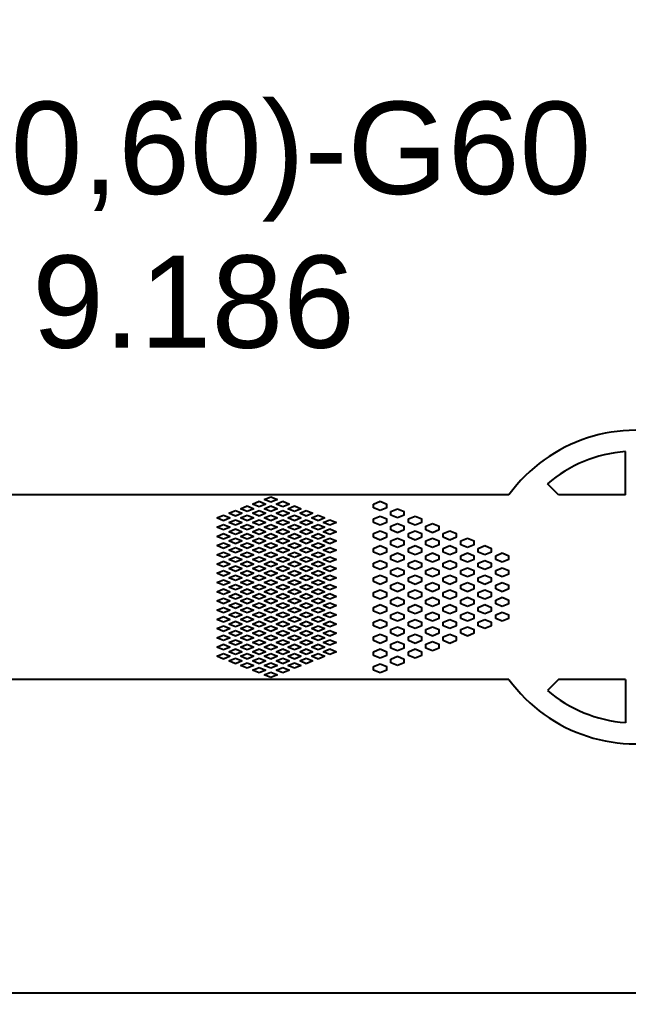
# Model space of a CAD drawing. Header units: inches. Extents: x -271009 to 5700, y -37000 to 38138.
# Drawn here: x -130570 to -127224, y -17255 to -11850 of the extents above; entities that cross this region are included whole.
import ezdxf

# ---------------------------------------------------------------- set-up
doc = ezdxf.new("R2010")
doc.units = ezdxf.units.IN
doc.header["$MEASUREMENT"] = 0
doc.styles.get("Standard").update_dxf_attribs({"font": 'arial.ttf'})

msp = doc.modelspace()

# ---------------------------------------------------------------- linework, layer by layer
for p, q in [((-127239.8, -14463.7), (-127239.8, -14225.7)), ((-127608.4, -14463.7), (-127668.7, -14403.4)), ((-127879.9, -14463.7), (-130836.3, -14463.7)), ((-129225.3, -14489.1), (-129188.8, -14473.9)), ((-129188.8, -14473.9), (-129152.2, -14489.1)), ((-127239.8, -14463.7), (-127608.4, -14463.7)), ((-129355.2, -14539.9), (-129318.7, -14524.6)), ((-129318.7, -14524.6), (-129282.2, -14539.9)), ((-129290.3, -14514.5), (-129253.7, -14499.3)), ((-129253.7, -14529.7), (-129290.3, -14514.5)), ((-129253.7, -14499.3), (-129217.2, -14514.5)), ((-129217.2, -14514.5), (-129253.7, -14529.7)), ((-129188.8, -14504.3), (-129225.3, -14489.1)), ((-129225.3, -14539.9), (-129188.8, -14524.6)), ((-129152.2, -14489.1), (-129188.8, -14504.3)), ((-129188.8, -14524.6), (-129152.2, -14539.9)), ((-129160.4, -14514.5), (-129123.8, -14499.3)), ((-129123.8, -14529.7), (-129160.4, -14514.5)), ((-129123.8, -14499.3), (-129087.3, -14514.5)), ((-129087.3, -14514.5), (-129123.8, -14529.7)), ((-129095.4, -14539.9), (-129058.9, -14524.6)), ((-129058.9, -14524.6), (-129022.3, -14539.9)), ((-128624.4, -14514.5), (-128587.9, -14499.3)), ((-128624.4, -14534.8), (-128624.4, -14514.5)), ((-128587.9, -14550), (-128624.4, -14534.8)), ((-128587.9, -14499.3), (-128551.4, -14514.5)), ((-128551.4, -14534.8), (-128587.9, -14550)), ((-128551.4, -14534.8), (-128551.4, -14514.5)), ((-129485.2, -14590.6), (-129448.6, -14575.4)), ((-129448.6, -14605.8), (-129485.2, -14590.6)), ((-129448.6, -14575.4), (-129412.1, -14590.6)), ((-129412.1, -14590.6), (-129448.6, -14605.8)), ((-129420.2, -14565.2), (-129383.7, -14550)), ((-129383.7, -14580.5), (-129420.2, -14565.2)), ((-129383.7, -14550), (-129347.1, -14565.2)), ((-129347.1, -14565.2), (-129383.7, -14580.5)), ((-129318.7, -14555.1), (-129355.2, -14539.9)), ((-129355.2, -14590.6), (-129318.7, -14575.4)), ((-129318.7, -14605.8), (-129355.2, -14590.6)), ((-129282.2, -14539.9), (-129318.7, -14555.1)), ((-129318.7, -14575.4), (-129282.2, -14590.6)), ((-129282.2, -14590.6), (-129318.7, -14605.8)), ((-129290.3, -14565.2), (-129253.7, -14550)), ((-129253.7, -14580.5), (-129290.3, -14565.2)), ((-129253.7, -14550), (-129217.2, -14565.2)), ((-129217.2, -14565.2), (-129253.7, -14580.5)), ((-129188.8, -14555.1), (-129225.3, -14539.9)), ((-129225.3, -14590.6), (-129188.8, -14575.4)), ((-129188.8, -14605.8), (-129225.3, -14590.6)), ((-129152.2, -14539.9), (-129188.8, -14555.1)), ((-129188.8, -14575.4), (-129152.2, -14590.6)), ((-129152.2, -14590.6), (-129188.8, -14605.8)), ((-129160.4, -14565.2), (-129123.8, -14550)), ((-129123.8, -14580.5), (-129160.4, -14565.2)), ((-129123.8, -14550), (-129087.3, -14565.2)), ((-129087.3, -14565.2), (-129123.8, -14580.5)), ((-129058.9, -14555.1), (-129095.4, -14539.9)), ((-129095.4, -14590.6), (-129058.9, -14575.4)), ((-129058.9, -14605.8), (-129095.4, -14590.6)), ((-129022.3, -14539.9), (-129058.9, -14555.1)), ((-129058.9, -14575.4), (-129022.3, -14590.6)), ((-129022.3, -14590.6), (-129058.9, -14605.8)), ((-129030.4, -14565.2), (-128993.9, -14550)), ((-128993.9, -14580.5), (-129030.4, -14565.2)), ((-128993.9, -14550), (-128957.4, -14565.2)), ((-128957.4, -14565.2), (-128993.9, -14580.5)), ((-128965.5, -14590.6), (-128928.9, -14575.4)), ((-128928.9, -14605.8), (-128965.5, -14590.6)), ((-128928.9, -14575.4), (-128892.4, -14590.6)), ((-128892.4, -14590.6), (-128928.9, -14605.8)), ((-128624.4, -14595.7), (-128587.9, -14580.5)), ((-128587.9, -14580.5), (-128551.4, -14595.7)), ((-128528.5, -14555.1), (-128492, -14539.9)), ((-128528.5, -14575.4), (-128528.5, -14555.1)), ((-128492, -14590.6), (-128528.5, -14575.4)), ((-128492, -14539.9), (-128455.5, -14555.1)), ((-128455.5, -14575.4), (-128492, -14590.6)), ((-128455.5, -14575.4), (-128455.5, -14555.1)), ((-128432.6, -14595.7), (-128396.1, -14580.5)), ((-128396.1, -14580.5), (-128359.5, -14595.7)), ((-129485.2, -14641.4), (-129448.6, -14626.1)), ((-129448.6, -14656.6), (-129485.2, -14641.4)), ((-129448.6, -14626.1), (-129412.1, -14641.4)), ((-129412.1, -14641.4), (-129448.6, -14656.6)), ((-129420.2, -14616), (-129383.7, -14600.8)), ((-129383.7, -14631.2), (-129420.2, -14616)), ((-129383.7, -14600.8), (-129347.1, -14616)), ((-129347.1, -14616), (-129383.7, -14631.2)), ((-129355.2, -14641.4), (-129318.7, -14626.1)), ((-129318.7, -14656.6), (-129355.2, -14641.4)), ((-129318.7, -14626.1), (-129282.2, -14641.4)), ((-129282.2, -14641.4), (-129318.7, -14656.6)), ((-129290.3, -14616), (-129253.7, -14600.8)), ((-129253.7, -14631.2), (-129290.3, -14616)), ((-129253.7, -14600.8), (-129217.2, -14616)), ((-129217.2, -14616), (-129253.7, -14631.2)), ((-129225.3, -14641.4), (-129188.8, -14626.1)), ((-129188.8, -14656.6), (-129225.3, -14641.4)), ((-129188.8, -14626.1), (-129152.2, -14641.4)), ((-129152.2, -14641.4), (-129188.8, -14656.6)), ((-129160.4, -14616), (-129123.8, -14600.8)), ((-129123.8, -14631.2), (-129160.4, -14616)), ((-129123.8, -14600.8), (-129087.3, -14616)), ((-129087.3, -14616), (-129123.8, -14631.2)), ((-129095.4, -14641.4), (-129058.9, -14626.1)), ((-129058.9, -14656.6), (-129095.4, -14641.4)), ((-129058.9, -14626.1), (-129022.3, -14641.4)), ((-129022.3, -14641.4), (-129058.9, -14656.6)), ((-129030.4, -14616), (-128993.9, -14600.8)), ((-128993.9, -14631.2), (-129030.4, -14616)), ((-128993.9, -14600.8), (-128957.4, -14616)), ((-128957.4, -14616), (-128993.9, -14631.2)), ((-128965.5, -14641.4), (-128928.9, -14626.1)), ((-128928.9, -14656.6), (-128965.5, -14641.4)), ((-128928.9, -14626.1), (-128892.4, -14641.4)), ((-128892.4, -14641.4), (-128928.9, -14656.6)), ((-128900.5, -14616), (-128864, -14600.8)), ((-128864, -14631.2), (-128900.5, -14616)), ((-128864, -14600.8), (-128827.4, -14616)), ((-128827.4, -14616), (-128864, -14631.2)), ((-128624.4, -14616), (-128624.4, -14595.7)), ((-128587.9, -14631.2), (-128624.4, -14616)), ((-128551.4, -14616), (-128587.9, -14631.2)), ((-128551.4, -14616), (-128551.4, -14595.7)), ((-128528.5, -14636.3), (-128492, -14621.1)), ((-128528.5, -14656.6), (-128528.5, -14636.3)), ((-128492, -14621.1), (-128455.5, -14636.3)), ((-128455.5, -14656.6), (-128455.5, -14636.3)), ((-128432.6, -14616), (-128432.6, -14595.7)), ((-128396.1, -14631.2), (-128432.6, -14616)), ((-128359.5, -14616), (-128396.1, -14631.2)), ((-128359.5, -14616), (-128359.5, -14595.7)), ((-128336.7, -14636.3), (-128300.2, -14621.1)), ((-128336.7, -14656.6), (-128336.7, -14636.3)), ((-128300.2, -14621.1), (-128263.6, -14636.3)), ((-128263.6, -14656.6), (-128263.6, -14636.3)), ((-129485.2, -14692.1), (-129448.6, -14676.9)), ((-129448.6, -14707.3), (-129485.2, -14692.1)), ((-129448.6, -14676.9), (-129412.1, -14692.1)), ((-129412.1, -14692.1), (-129448.6, -14707.3)), ((-129420.2, -14666.7), (-129383.7, -14651.5)), ((-129383.7, -14682), (-129420.2, -14666.7)), ((-129383.7, -14651.5), (-129347.1, -14666.7)), ((-129347.1, -14666.7), (-129383.7, -14682)), ((-129355.2, -14692.1), (-129318.7, -14676.9)), ((-129318.7, -14707.3), (-129355.2, -14692.1)), ((-129318.7, -14676.9), (-129282.2, -14692.1)), ((-129282.2, -14692.1), (-129318.7, -14707.3)), ((-129290.3, -14666.7), (-129253.7, -14651.5)), ((-129253.7, -14682), (-129290.3, -14666.7)), ((-129253.7, -14651.5), (-129217.2, -14666.7)), ((-129217.2, -14666.7), (-129253.7, -14682)), ((-129225.3, -14692.1), (-129188.8, -14676.9)), ((-129188.8, -14707.3), (-129225.3, -14692.1)), ((-129188.8, -14676.9), (-129152.2, -14692.1)), ((-129152.2, -14692.1), (-129188.8, -14707.3)), ((-129160.4, -14666.7), (-129123.8, -14651.5)), ((-129123.8, -14682), (-129160.4, -14666.7)), ((-129123.8, -14651.5), (-129087.3, -14666.7)), ((-129087.3, -14666.7), (-129123.8, -14682)), ((-129095.4, -14692.1), (-129058.9, -14676.9)), ((-129058.9, -14707.3), (-129095.4, -14692.1)), ((-129058.9, -14676.9), (-129022.3, -14692.1)), ((-129022.3, -14692.1), (-129058.9, -14707.3)), ((-129030.4, -14666.7), (-128993.9, -14651.5)), ((-128993.9, -14682), (-129030.4, -14666.7)), ((-128993.9, -14651.5), (-128957.4, -14666.7)), ((-128957.4, -14666.7), (-128993.9, -14682)), ((-128965.5, -14692.1), (-128928.9, -14676.9)), ((-128928.9, -14707.3), (-128965.5, -14692.1)), ((-128928.9, -14676.9), (-128892.4, -14692.1)), ((-128892.4, -14692.1), (-128928.9, -14707.3)), ((-128900.5, -14666.7), (-128864, -14651.5)), ((-128864, -14682), (-128900.5, -14666.7)), ((-128864, -14651.5), (-128827.4, -14666.7)), ((-128827.4, -14666.7), (-128864, -14682)), ((-128624.4, -14676.9), (-128587.9, -14661.7)), ((-128624.4, -14697.2), (-128624.4, -14676.9)), ((-128587.9, -14712.4), (-128624.4, -14697.2)), ((-128587.9, -14661.7), (-128551.4, -14676.9)), ((-128551.4, -14697.2), (-128587.9, -14712.4)), ((-128551.4, -14697.2), (-128551.4, -14676.9)), ((-128492, -14671.8), (-128528.5, -14656.6)), ((-128455.5, -14656.6), (-128492, -14671.8)), ((-128432.6, -14676.9), (-128396.1, -14661.7)), ((-128432.6, -14697.2), (-128432.6, -14676.9)), ((-128396.1, -14712.4), (-128432.6, -14697.2)), ((-128396.1, -14661.7), (-128359.5, -14676.9)), ((-128359.5, -14697.2), (-128396.1, -14712.4)), ((-128359.5, -14697.2), (-128359.5, -14676.9)), ((-128300.2, -14671.8), (-128336.7, -14656.6)), ((-128263.6, -14656.6), (-128300.2, -14671.8)), ((-128240.8, -14676.9), (-128204.2, -14661.7)), ((-128240.8, -14697.2), (-128240.8, -14676.9)), ((-128204.2, -14712.4), (-128240.8, -14697.2)), ((-128204.2, -14661.7), (-128167.7, -14676.9)), ((-128167.7, -14697.2), (-128204.2, -14712.4)), ((-128167.7, -14697.2), (-128167.7, -14676.9)), ((-129485.2, -14742.9), (-129448.6, -14727.6)), ((-129448.6, -14758.1), (-129485.2, -14742.9)), ((-129448.6, -14727.6), (-129412.1, -14742.9)), ((-129412.1, -14742.9), (-129448.6, -14758.1)), ((-129420.2, -14717.5), (-129383.7, -14702.3)), ((-129383.7, -14732.7), (-129420.2, -14717.5)), ((-129420.2, -14768.2), (-129383.7, -14753)), ((-129383.7, -14702.3), (-129347.1, -14717.5)), ((-129347.1, -14717.5), (-129383.7, -14732.7)), ((-129383.7, -14753), (-129347.1, -14768.2)), ((-129355.2, -14742.9), (-129318.7, -14727.6)), ((-129318.7, -14758.1), (-129355.2, -14742.9)), ((-129318.7, -14727.6), (-129282.2, -14742.9)), ((-129282.2, -14742.9), (-129318.7, -14758.1)), ((-129290.3, -14717.5), (-129253.7, -14702.3)), ((-129253.7, -14732.7), (-129290.3, -14717.5)), ((-129290.3, -14768.2), (-129253.7, -14753)), ((-129253.7, -14702.3), (-129217.2, -14717.5)), ((-129217.2, -14717.5), (-129253.7, -14732.7)), ((-129253.7, -14753), (-129217.2, -14768.2)), ((-129225.3, -14742.9), (-129188.8, -14727.6)), ((-129188.8, -14758.1), (-129225.3, -14742.9)), ((-129188.8, -14727.6), (-129152.2, -14742.9)), ((-129152.2, -14742.9), (-129188.8, -14758.1)), ((-129160.4, -14717.5), (-129123.8, -14702.3)), ((-129123.8, -14732.7), (-129160.4, -14717.5)), ((-129160.4, -14768.2), (-129123.8, -14753)), ((-129123.8, -14702.3), (-129087.3, -14717.5)), ((-129087.3, -14717.5), (-129123.8, -14732.7)), ((-129123.8, -14753), (-129087.3, -14768.2)), ((-129095.4, -14742.9), (-129058.9, -14727.6)), ((-129058.9, -14758.1), (-129095.4, -14742.9)), ((-129058.9, -14727.6), (-129022.3, -14742.9)), ((-129022.3, -14742.9), (-129058.9, -14758.1)), ((-129030.4, -14717.5), (-128993.9, -14702.3)), ((-128993.9, -14732.7), (-129030.4, -14717.5)), ((-129030.4, -14768.2), (-128993.9, -14753)), ((-128993.9, -14702.3), (-128957.4, -14717.5)), ((-128957.4, -14717.5), (-128993.9, -14732.7)), ((-128993.9, -14753), (-128957.4, -14768.2)), ((-128965.5, -14742.9), (-128928.9, -14727.6)), ((-128928.9, -14758.1), (-128965.5, -14742.9)), ((-128928.9, -14727.6), (-128892.4, -14742.9)), ((-128892.4, -14742.9), (-128928.9, -14758.1)), ((-128900.5, -14717.5), (-128864, -14702.3)), ((-128864, -14732.7), (-128900.5, -14717.5)), ((-128900.5, -14768.2), (-128864, -14753)), ((-128864, -14702.3), (-128827.4, -14717.5)), ((-128827.4, -14717.5), (-128864, -14732.7)), ((-128864, -14753), (-128827.4, -14768.2)), ((-128624.4, -14758.1), (-128587.9, -14742.9)), ((-128587.9, -14742.9), (-128551.4, -14758.1)), ((-128528.5, -14717.5), (-128492, -14702.3)), ((-128528.5, -14737.8), (-128528.5, -14717.5)), ((-128492, -14753), (-128528.5, -14737.8)), ((-128492, -14702.3), (-128455.5, -14717.5)), ((-128455.5, -14737.8), (-128492, -14753)), ((-128455.5, -14737.8), (-128455.5, -14717.5)), ((-128432.6, -14758.1), (-128396.1, -14742.9)), ((-128396.1, -14742.9), (-128359.5, -14758.1)), ((-128336.7, -14717.5), (-128300.2, -14702.3)), ((-128336.7, -14737.8), (-128336.7, -14717.5)), ((-128300.2, -14753), (-128336.7, -14737.8)), ((-128300.2, -14702.3), (-128263.6, -14717.5)), ((-128263.6, -14737.8), (-128300.2, -14753)), ((-128263.6, -14737.8), (-128263.6, -14717.5)), ((-128240.8, -14758.1), (-128204.2, -14742.9)), ((-128204.2, -14742.9), (-128167.7, -14758.1)), ((-128144.9, -14717.5), (-128108.3, -14702.3)), ((-128144.9, -14737.8), (-128144.9, -14717.5)), ((-128108.3, -14753), (-128144.9, -14737.8)), ((-128108.3, -14702.3), (-128071.8, -14717.5)), ((-128071.8, -14737.8), (-128108.3, -14753)), ((-128071.8, -14737.8), (-128071.8, -14717.5)), ((-128048.9, -14758.1), (-128012.4, -14742.9)), ((-128012.4, -14742.9), (-127975.9, -14758.1)), ((-129485.2, -14793.6), (-129448.6, -14778.4)), ((-129448.6, -14808.8), (-129485.2, -14793.6)), ((-129448.6, -14778.4), (-129412.1, -14793.6)), ((-129412.1, -14793.6), (-129448.6, -14808.8)), ((-129383.7, -14783.5), (-129420.2, -14768.2)), ((-129420.2, -14819), (-129383.7, -14803.8)), ((-129347.1, -14768.2), (-129383.7, -14783.5)), ((-129383.7, -14803.8), (-129347.1, -14819)), ((-129355.2, -14793.6), (-129318.7, -14778.4)), ((-129318.7, -14808.8), (-129355.2, -14793.6)), ((-129318.7, -14778.4), (-129282.2, -14793.6)), ((-129282.2, -14793.6), (-129318.7, -14808.8)), ((-129253.7, -14783.5), (-129290.3, -14768.2)), ((-129290.3, -14819), (-129253.7, -14803.8)), ((-129217.2, -14768.2), (-129253.7, -14783.5)), ((-129253.7, -14803.8), (-129217.2, -14819)), ((-129225.3, -14793.6), (-129188.8, -14778.4)), ((-129188.8, -14808.8), (-129225.3, -14793.6)), ((-129188.8, -14778.4), (-129152.2, -14793.6)), ((-129152.2, -14793.6), (-129188.8, -14808.8)), ((-129123.8, -14783.5), (-129160.4, -14768.2)), ((-129160.4, -14819), (-129123.8, -14803.8)), ((-129087.3, -14768.2), (-129123.8, -14783.5)), ((-129123.8, -14803.8), (-129087.3, -14819)), ((-129095.4, -14793.6), (-129058.9, -14778.4)), ((-129058.9, -14808.8), (-129095.4, -14793.6)), ((-129058.9, -14778.4), (-129022.3, -14793.6)), ((-129022.3, -14793.6), (-129058.9, -14808.8)), ((-128993.9, -14783.5), (-129030.4, -14768.2)), ((-129030.4, -14819), (-128993.9, -14803.8)), ((-128957.4, -14768.2), (-128993.9, -14783.5)), ((-128993.9, -14803.8), (-128957.4, -14819)), ((-128965.5, -14793.6), (-128928.9, -14778.4)), ((-128928.9, -14808.8), (-128965.5, -14793.6)), ((-128928.9, -14778.4), (-128892.4, -14793.6)), ((-128892.4, -14793.6), (-128928.9, -14808.8)), ((-128864, -14783.5), (-128900.5, -14768.2)), ((-128900.5, -14819), (-128864, -14803.8)), ((-128827.4, -14768.2), (-128864, -14783.5)), ((-128864, -14803.8), (-128827.4, -14819)), ((-128624.4, -14778.4), (-128624.4, -14758.1)), ((-128587.9, -14793.6), (-128624.4, -14778.4)), ((-128551.4, -14778.4), (-128587.9, -14793.6)), ((-128551.4, -14778.4), (-128551.4, -14758.1)), ((-128528.5, -14798.7), (-128492, -14783.5)), ((-128528.5, -14819), (-128528.5, -14798.7)), ((-128492, -14783.5), (-128455.5, -14798.7)), ((-128455.5, -14819), (-128455.5, -14798.7)), ((-128432.6, -14778.4), (-128432.6, -14758.1)), ((-128396.1, -14793.6), (-128432.6, -14778.4)), ((-128359.5, -14778.4), (-128396.1, -14793.6)), ((-128359.5, -14778.4), (-128359.5, -14758.1)), ((-128336.7, -14798.7), (-128300.2, -14783.5)), ((-128336.7, -14819), (-128336.7, -14798.7)), ((-128300.2, -14783.5), (-128263.6, -14798.7)), ((-128263.6, -14819), (-128263.6, -14798.7)), ((-128240.8, -14778.4), (-128240.8, -14758.1)), ((-128204.2, -14793.6), (-128240.8, -14778.4)), ((-128167.7, -14778.4), (-128204.2, -14793.6)), ((-128167.7, -14778.4), (-128167.7, -14758.1)), ((-128144.9, -14798.7), (-128108.3, -14783.5)), ((-128144.9, -14819), (-128144.9, -14798.7)), ((-128108.3, -14783.5), (-128071.8, -14798.7)), ((-128071.8, -14819), (-128071.8, -14798.7)), ((-128048.9, -14778.4), (-128048.9, -14758.1)), ((-128012.4, -14793.6), (-128048.9, -14778.4)), ((-127975.9, -14778.4), (-128012.4, -14793.6)), ((-127975.9, -14778.4), (-127975.9, -14758.1)), ((-127953, -14798.7), (-127916.5, -14783.5)), ((-127953, -14819), (-127953, -14798.7)), ((-127916.5, -14783.5), (-127879.9, -14798.7)), ((-127879.9, -14819), (-127879.9, -14798.7)), ((-129485.2, -14844.4), (-129448.6, -14829.1)), ((-129448.6, -14859.6), (-129485.2, -14844.4)), ((-129448.6, -14829.1), (-129412.1, -14844.4)), ((-129412.1, -14844.4), (-129448.6, -14859.6)), ((-129383.7, -14834.2), (-129420.2, -14819)), ((-129420.2, -14869.7), (-129383.7, -14854.5)), ((-129347.1, -14819), (-129383.7, -14834.2)), ((-129383.7, -14854.5), (-129347.1, -14869.7)), ((-129355.2, -14844.4), (-129318.7, -14829.1)), ((-129318.7, -14859.6), (-129355.2, -14844.4)), ((-129318.7, -14829.1), (-129282.2, -14844.4)), ((-129282.2, -14844.4), (-129318.7, -14859.6)), ((-129253.7, -14834.2), (-129290.3, -14819)), ((-129290.3, -14869.7), (-129253.7, -14854.5)), ((-129217.2, -14819), (-129253.7, -14834.2)), ((-129253.7, -14854.5), (-129217.2, -14869.7)), ((-129225.3, -14844.4), (-129188.8, -14829.1)), ((-129188.8, -14859.6), (-129225.3, -14844.4)), ((-129188.8, -14829.1), (-129152.2, -14844.4)), ((-129152.2, -14844.4), (-129188.8, -14859.6)), ((-129123.8, -14834.2), (-129160.4, -14819)), ((-129160.4, -14869.7), (-129123.8, -14854.5)), ((-129087.3, -14819), (-129123.8, -14834.2)), ((-129123.8, -14854.5), (-129087.3, -14869.7)), ((-129095.4, -14844.4), (-129058.9, -14829.1)), ((-129058.9, -14859.6), (-129095.4, -14844.4)), ((-129058.9, -14829.1), (-129022.3, -14844.4)), ((-129022.3, -14844.4), (-129058.9, -14859.6)), ((-128993.9, -14834.2), (-129030.4, -14819)), ((-129030.4, -14869.7), (-128993.9, -14854.5)), ((-128957.4, -14819), (-128993.9, -14834.2)), ((-128993.9, -14854.5), (-128957.4, -14869.7)), ((-128965.5, -14844.4), (-128928.9, -14829.1)), ((-128928.9, -14859.6), (-128965.5, -14844.4)), ((-128928.9, -14829.1), (-128892.4, -14844.4)), ((-128892.4, -14844.4), (-128928.9, -14859.6)), ((-128864, -14834.2), (-128900.5, -14819)), ((-128900.5, -14869.7), (-128864, -14854.5)), ((-128827.4, -14819), (-128864, -14834.2)), ((-128864, -14854.5), (-128827.4, -14869.7)), ((-128624.4, -14839.3), (-128587.9, -14824.1)), ((-128624.4, -14859.6), (-128624.4, -14839.3)), ((-128587.9, -14874.8), (-128624.4, -14859.6)), ((-128587.9, -14824.1), (-128551.4, -14839.3)), ((-128551.4, -14859.6), (-128587.9, -14874.8)), ((-128551.4, -14859.6), (-128551.4, -14839.3)), ((-128492, -14834.2), (-128528.5, -14819)), ((-128455.5, -14819), (-128492, -14834.2)), ((-128432.6, -14839.3), (-128396.1, -14824.1)), ((-128432.6, -14859.6), (-128432.6, -14839.3)), ((-128396.1, -14874.8), (-128432.6, -14859.6)), ((-128396.1, -14824.1), (-128359.5, -14839.3)), ((-128359.5, -14859.6), (-128396.1, -14874.8)), ((-128359.5, -14859.6), (-128359.5, -14839.3)), ((-128300.2, -14834.2), (-128336.7, -14819)), ((-128263.6, -14819), (-128300.2, -14834.2)), ((-128240.8, -14839.3), (-128204.2, -14824.1)), ((-128240.8, -14859.6), (-128240.8, -14839.3)), ((-128204.2, -14874.8), (-128240.8, -14859.6)), ((-128204.2, -14824.1), (-128167.7, -14839.3)), ((-128167.7, -14859.6), (-128204.2, -14874.8)), ((-128167.7, -14859.6), (-128167.7, -14839.3)), ((-128108.3, -14834.2), (-128144.9, -14819)), ((-128071.8, -14819), (-128108.3, -14834.2)), ((-128048.9, -14839.3), (-128012.4, -14824.1)), ((-128048.9, -14859.6), (-128048.9, -14839.3)), ((-128012.4, -14874.8), (-128048.9, -14859.6)), ((-128012.4, -14824.1), (-127975.9, -14839.3)), ((-127975.9, -14859.6), (-128012.4, -14874.8)), ((-127975.9, -14859.6), (-127975.9, -14839.3)), ((-127916.5, -14834.2), (-127953, -14819)), ((-127879.9, -14819), (-127916.5, -14834.2)), ((-129485.2, -14895.1), (-129448.6, -14879.9)), ((-129448.6, -14910.3), (-129485.2, -14895.1)), ((-129448.6, -14879.9), (-129412.1, -14895.1)), ((-129412.1, -14895.1), (-129448.6, -14910.3)), ((-129383.7, -14885), (-129420.2, -14869.7)), ((-129420.2, -14920.5), (-129383.7, -14905.3)), ((-129347.1, -14869.7), (-129383.7, -14885)), ((-129383.7, -14905.3), (-129347.1, -14920.5)), ((-129355.2, -14895.1), (-129318.7, -14879.9)), ((-129318.7, -14910.3), (-129355.2, -14895.1)), ((-129318.7, -14879.9), (-129282.2, -14895.1)), ((-129282.2, -14895.1), (-129318.7, -14910.3)), ((-129253.7, -14885), (-129290.3, -14869.7)), ((-129290.3, -14920.5), (-129253.7, -14905.3)), ((-129217.2, -14869.7), (-129253.7, -14885)), ((-129253.7, -14905.3), (-129217.2, -14920.5)), ((-129225.3, -14895.1), (-129188.8, -14879.9)), ((-129188.8, -14910.3), (-129225.3, -14895.1)), ((-129188.8, -14879.9), (-129152.2, -14895.1)), ((-129152.2, -14895.1), (-129188.8, -14910.3)), ((-129123.8, -14885), (-129160.4, -14869.7)), ((-129160.4, -14920.5), (-129123.8, -14905.3)), ((-129087.3, -14869.7), (-129123.8, -14885)), ((-129123.8, -14905.3), (-129087.3, -14920.5)), ((-129095.4, -14895.1), (-129058.9, -14879.9)), ((-129058.9, -14910.3), (-129095.4, -14895.1)), ((-129058.9, -14879.9), (-129022.3, -14895.1)), ((-129022.3, -14895.1), (-129058.9, -14910.3)), ((-128993.9, -14885), (-129030.4, -14869.7)), ((-129030.4, -14920.5), (-128993.9, -14905.3)), ((-128957.4, -14869.7), (-128993.9, -14885)), ((-128993.9, -14905.3), (-128957.4, -14920.5)), ((-128965.5, -14895.1), (-128928.9, -14879.9)), ((-128928.9, -14910.3), (-128965.5, -14895.1)), ((-128928.9, -14879.9), (-128892.4, -14895.1)), ((-128892.4, -14895.1), (-128928.9, -14910.3)), ((-128864, -14885), (-128900.5, -14869.7)), ((-128900.5, -14920.5), (-128864, -14905.3)), ((-128827.4, -14869.7), (-128864, -14885)), ((-128864, -14905.3), (-128827.4, -14920.5)), ((-128624.4, -14920.5), (-128587.9, -14905.3)), ((-128587.9, -14905.3), (-128551.4, -14920.5)), ((-128528.5, -14879.9), (-128492, -14864.7)), ((-128528.5, -14900.2), (-128528.5, -14879.9)), ((-128492, -14915.4), (-128528.5, -14900.2)), ((-128492, -14864.7), (-128455.5, -14879.9)), ((-128455.5, -14900.2), (-128492, -14915.4)), ((-128455.5, -14900.2), (-128455.5, -14879.9)), ((-128432.6, -14920.5), (-128396.1, -14905.3)), ((-128396.1, -14905.3), (-128359.5, -14920.5)), ((-128336.7, -14879.9), (-128300.2, -14864.7)), ((-128336.7, -14900.2), (-128336.7, -14879.9)), ((-128300.2, -14915.4), (-128336.7, -14900.2)), ((-128300.2, -14864.7), (-128263.6, -14879.9)), ((-128263.6, -14900.2), (-128300.2, -14915.4)), ((-128263.6, -14900.2), (-128263.6, -14879.9)), ((-128240.8, -14920.5), (-128204.2, -14905.3)), ((-128204.2, -14905.3), (-128167.7, -14920.5)), ((-128144.9, -14879.9), (-128108.3, -14864.7)), ((-128144.9, -14900.2), (-128144.9, -14879.9)), ((-128108.3, -14915.4), (-128144.9, -14900.2)), ((-128108.3, -14864.7), (-128071.8, -14879.9)), ((-128071.8, -14900.2), (-128108.3, -14915.4)), ((-128071.8, -14900.2), (-128071.8, -14879.9)), ((-128048.9, -14920.5), (-128012.4, -14905.3)), ((-128012.4, -14905.3), (-127975.9, -14920.5)), ((-127953, -14879.9), (-127916.5, -14864.7)), ((-127953, -14900.2), (-127953, -14879.9)), ((-127916.5, -14915.4), (-127953, -14900.2)), ((-127916.5, -14864.7), (-127879.9, -14879.9)), ((-127879.9, -14900.2), (-127916.5, -14915.4)), ((-127879.9, -14900.2), (-127879.9, -14879.9)), ((-129485.2, -14945.9), (-129448.6, -14930.6)), ((-129448.6, -14961.1), (-129485.2, -14945.9)), ((-129448.6, -14930.6), (-129412.1, -14945.9)), ((-129412.1, -14945.9), (-129448.6, -14961.1)), ((-129383.7, -14935.7), (-129420.2, -14920.5)), ((-129420.2, -14971.2), (-129383.7, -14956)), ((-129383.7, -14986.5), (-129420.2, -14971.2)), ((-129347.1, -14920.5), (-129383.7, -14935.7)), ((-129383.7, -14956), (-129347.1, -14971.2)), ((-129347.1, -14971.2), (-129383.7, -14986.5)), ((-129355.2, -14945.9), (-129318.7, -14930.6)), ((-129318.7, -14961.1), (-129355.2, -14945.9)), ((-129318.7, -14930.6), (-129282.2, -14945.9)), ((-129282.2, -14945.9), (-129318.7, -14961.1)), ((-129253.7, -14935.7), (-129290.3, -14920.5)), ((-129290.3, -14971.2), (-129253.7, -14956)), ((-129253.7, -14986.5), (-129290.3, -14971.2)), ((-129217.2, -14920.5), (-129253.7, -14935.7)), ((-129253.7, -14956), (-129217.2, -14971.2)), ((-129217.2, -14971.2), (-129253.7, -14986.5)), ((-129225.3, -14945.9), (-129188.8, -14930.6)), ((-129188.8, -14961.1), (-129225.3, -14945.9)), ((-129188.8, -14930.6), (-129152.2, -14945.9)), ((-129152.2, -14945.9), (-129188.8, -14961.1)), ((-129123.8, -14935.7), (-129160.4, -14920.5)), ((-129160.4, -14971.2), (-129123.8, -14956)), ((-129123.8, -14986.5), (-129160.4, -14971.2)), ((-129087.3, -14920.5), (-129123.8, -14935.7)), ((-129123.8, -14956), (-129087.3, -14971.2)), ((-129087.3, -14971.2), (-129123.8, -14986.5)), ((-129095.4, -14945.9), (-129058.9, -14930.6)), ((-129058.9, -14961.1), (-129095.4, -14945.9)), ((-129058.9, -14930.6), (-129022.3, -14945.9)), ((-129022.3, -14945.9), (-129058.9, -14961.1)), ((-128993.9, -14935.7), (-129030.4, -14920.5)), ((-129030.4, -14971.2), (-128993.9, -14956)), ((-128993.9, -14986.5), (-129030.4, -14971.2)), ((-128957.4, -14920.5), (-128993.9, -14935.7)), ((-128993.9, -14956), (-128957.4, -14971.2)), ((-128957.4, -14971.2), (-128993.9, -14986.5)), ((-128965.5, -14945.9), (-128928.9, -14930.6)), ((-128928.9, -14961.1), (-128965.5, -14945.9)), ((-128928.9, -14930.6), (-128892.4, -14945.9)), ((-128892.4, -14945.9), (-128928.9, -14961.1)), ((-128864, -14935.7), (-128900.5, -14920.5)), ((-128900.5, -14971.2), (-128864, -14956)), ((-128864, -14986.5), (-128900.5, -14971.2)), ((-128827.4, -14920.5), (-128864, -14935.7)), ((-128864, -14956), (-128827.4, -14971.2)), ((-128827.4, -14971.2), (-128864, -14986.5)), ((-128624.4, -14940.8), (-128624.4, -14920.5)), ((-128587.9, -14956), (-128624.4, -14940.8)), ((-128551.4, -14940.8), (-128587.9, -14956)), ((-128551.4, -14940.8), (-128551.4, -14920.5)), ((-128528.5, -14961.1), (-128492, -14945.9)), ((-128528.5, -14981.4), (-128528.5, -14961.1)), ((-128492, -14945.9), (-128455.5, -14961.1)), ((-128455.5, -14981.4), (-128455.5, -14961.1)), ((-128432.6, -14940.8), (-128432.6, -14920.5)), ((-128396.1, -14956), (-128432.6, -14940.8)), ((-128359.5, -14940.8), (-128396.1, -14956)), ((-128359.5, -14940.8), (-128359.5, -14920.5)), ((-128336.7, -14961.1), (-128300.2, -14945.9)), ((-128336.7, -14981.4), (-128336.7, -14961.1)), ((-128300.2, -14945.9), (-128263.6, -14961.1)), ((-128263.6, -14981.4), (-128263.6, -14961.1)), ((-128240.8, -14940.8), (-128240.8, -14920.5)), ((-128204.2, -14956), (-128240.8, -14940.8)), ((-128167.7, -14940.8), (-128204.2, -14956)), ((-128167.7, -14940.8), (-128167.7, -14920.5)), ((-128144.9, -14961.1), (-128108.3, -14945.9)), ((-128144.9, -14981.4), (-128144.9, -14961.1)), ((-128108.3, -14945.9), (-128071.8, -14961.1)), ((-128071.8, -14981.4), (-128071.8, -14961.1)), ((-128048.9, -14940.8), (-128048.9, -14920.5)), ((-128012.4, -14956), (-128048.9, -14940.8)), ((-127975.9, -14940.8), (-128012.4, -14956)), ((-127975.9, -14940.8), (-127975.9, -14920.5)), ((-127953, -14961.1), (-127916.5, -14945.9)), ((-127953, -14981.4), (-127953, -14961.1)), ((-127916.5, -14945.9), (-127879.9, -14961.1)), ((-127879.9, -14981.4), (-127879.9, -14961.1)), ((-129485.2, -14996.6), (-129448.6, -14981.4)), ((-129448.6, -15011.8), (-129485.2, -14996.6)), ((-129448.6, -14981.4), (-129412.1, -14996.6)), ((-129412.1, -14996.6), (-129448.6, -15011.8)), ((-129420.2, -15022), (-129383.7, -15006.8)), ((-129383.7, -15037.2), (-129420.2, -15022)), ((-129383.7, -15006.8), (-129347.1, -15022)), ((-129347.1, -15022), (-129383.7, -15037.2)), ((-129355.2, -14996.6), (-129318.7, -14981.4)), ((-129318.7, -15011.8), (-129355.2, -14996.6)), ((-129318.7, -14981.4), (-129282.2, -14996.6)), ((-129282.2, -14996.6), (-129318.7, -15011.8)), ((-129290.3, -15022), (-129253.7, -15006.8)), ((-129253.7, -15037.2), (-129290.3, -15022)), ((-129253.7, -15006.8), (-129217.2, -15022)), ((-129217.2, -15022), (-129253.7, -15037.2)), ((-129225.3, -14996.6), (-129188.8, -14981.4)), ((-129188.8, -15011.8), (-129225.3, -14996.6)), ((-129188.8, -14981.4), (-129152.2, -14996.6)), ((-129152.2, -14996.6), (-129188.8, -15011.8)), ((-129160.4, -15022), (-129123.8, -15006.8)), ((-129123.8, -15037.2), (-129160.4, -15022)), ((-129123.8, -15006.8), (-129087.3, -15022)), ((-129087.3, -15022), (-129123.8, -15037.2)), ((-129095.4, -14996.6), (-129058.9, -14981.4)), ((-129058.9, -15011.8), (-129095.4, -14996.6)), ((-129058.9, -14981.4), (-129022.3, -14996.6)), ((-129022.3, -14996.6), (-129058.9, -15011.8)), ((-129030.4, -15022), (-128993.9, -15006.8)), ((-128993.9, -15037.2), (-129030.4, -15022)), ((-128993.9, -15006.8), (-128957.4, -15022)), ((-128957.4, -15022), (-128993.9, -15037.2)), ((-128965.5, -14996.6), (-128928.9, -14981.4)), ((-128928.9, -15011.8), (-128965.5, -14996.6)), ((-128928.9, -14981.4), (-128892.4, -14996.6)), ((-128892.4, -14996.6), (-128928.9, -15011.8)), ((-128900.5, -15022), (-128864, -15006.8)), ((-128864, -15037.2), (-128900.5, -15022)), ((-128864, -15006.8), (-128827.4, -15022)), ((-128827.4, -15022), (-128864, -15037.2)), ((-128624.4, -15001.7), (-128587.9, -14986.5)), ((-128624.4, -15022), (-128624.4, -15001.7)), ((-128587.9, -15037.2), (-128624.4, -15022)), ((-128587.9, -14986.5), (-128551.4, -15001.7)), ((-128551.4, -15022), (-128587.9, -15037.2)), ((-128551.4, -15022), (-128551.4, -15001.7)), ((-128492, -14996.6), (-128528.5, -14981.4)), ((-128455.5, -14981.4), (-128492, -14996.6)), ((-128432.6, -15001.7), (-128396.1, -14986.5)), ((-128432.6, -15022), (-128432.6, -15001.7)), ((-128396.1, -15037.2), (-128432.6, -15022)), ((-128396.1, -14986.5), (-128359.5, -15001.7)), ((-128359.5, -15022), (-128396.1, -15037.2)), ((-128359.5, -15022), (-128359.5, -15001.7)), ((-128300.2, -14996.6), (-128336.7, -14981.4)), ((-128263.6, -14981.4), (-128300.2, -14996.6)), ((-128240.8, -15001.7), (-128204.2, -14986.5)), ((-128240.8, -15022), (-128240.8, -15001.7)), ((-128204.2, -15037.2), (-128240.8, -15022)), ((-128204.2, -14986.5), (-128167.7, -15001.7)), ((-128167.7, -15022), (-128204.2, -15037.2)), ((-128167.7, -15022), (-128167.7, -15001.7)), ((-128108.3, -14996.6), (-128144.9, -14981.4)), ((-128071.8, -14981.4), (-128108.3, -14996.6)), ((-128048.9, -15001.7), (-128012.4, -14986.5)), ((-128048.9, -15022), (-128048.9, -15001.7)), ((-128012.4, -15037.2), (-128048.9, -15022)), ((-128012.4, -14986.5), (-127975.9, -15001.7)), ((-127975.9, -15022), (-128012.4, -15037.2)), ((-127975.9, -15022), (-127975.9, -15001.7)), ((-127916.5, -14996.6), (-127953, -14981.4)), ((-127879.9, -14981.4), (-127916.5, -14996.6)), ((-129485.2, -15047.4), (-129448.6, -15032.1)), ((-129448.6, -15062.6), (-129485.2, -15047.4)), ((-129448.6, -15032.1), (-129412.1, -15047.4)), ((-129412.1, -15047.4), (-129448.6, -15062.6)), ((-129420.2, -15072.7), (-129383.7, -15057.5)), ((-129383.7, -15088), (-129420.2, -15072.7)), ((-129383.7, -15057.5), (-129347.1, -15072.7)), ((-129347.1, -15072.7), (-129383.7, -15088)), ((-129355.2, -15047.4), (-129318.7, -15032.1)), ((-129318.7, -15062.6), (-129355.2, -15047.4)), ((-129318.7, -15032.1), (-129282.2, -15047.4)), ((-129282.2, -15047.4), (-129318.7, -15062.6)), ((-129290.3, -15072.7), (-129253.7, -15057.5)), ((-129253.7, -15088), (-129290.3, -15072.7)), ((-129253.7, -15057.5), (-129217.2, -15072.7)), ((-129217.2, -15072.7), (-129253.7, -15088)), ((-129225.3, -15047.4), (-129188.8, -15032.1)), ((-129188.8, -15062.6), (-129225.3, -15047.4)), ((-129188.8, -15032.1), (-129152.2, -15047.4)), ((-129152.2, -15047.4), (-129188.8, -15062.6)), ((-129160.4, -15072.7), (-129123.8, -15057.5)), ((-129123.8, -15088), (-129160.4, -15072.7)), ((-129123.8, -15057.5), (-129087.3, -15072.7)), ((-129087.3, -15072.7), (-129123.8, -15088)), ((-129095.4, -15047.4), (-129058.9, -15032.1)), ((-129058.9, -15062.6), (-129095.4, -15047.4)), ((-129058.9, -15032.1), (-129022.3, -15047.4)), ((-129022.3, -15047.4), (-129058.9, -15062.6)), ((-129030.4, -15072.7), (-128993.9, -15057.5)), ((-128993.9, -15088), (-129030.4, -15072.7)), ((-128993.9, -15057.5), (-128957.4, -15072.7)), ((-128957.4, -15072.7), (-128993.9, -15088)), ((-128965.5, -15047.4), (-128928.9, -15032.1)), ((-128928.9, -15062.6), (-128965.5, -15047.4)), ((-128928.9, -15032.1), (-128892.4, -15047.4)), ((-128892.4, -15047.4), (-128928.9, -15062.6)), ((-128900.5, -15072.7), (-128864, -15057.5)), ((-128864, -15088), (-128900.5, -15072.7)), ((-128864, -15057.5), (-128827.4, -15072.7)), ((-128827.4, -15072.7), (-128864, -15088)), ((-128624.4, -15082.9), (-128587.9, -15067.7)), ((-128587.9, -15067.7), (-128551.4, -15082.9)), ((-128528.5, -15042.3), (-128492, -15027.1)), ((-128528.5, -15062.6), (-128528.5, -15042.3)), ((-128492, -15077.8), (-128528.5, -15062.6)), ((-128492, -15027.1), (-128455.5, -15042.3)), ((-128455.5, -15062.6), (-128492, -15077.8)), ((-128455.5, -15062.6), (-128455.5, -15042.3)), ((-128432.6, -15082.9), (-128396.1, -15067.7)), ((-128396.1, -15067.7), (-128359.5, -15082.9)), ((-128336.7, -15042.3), (-128300.2, -15027.1)), ((-128336.7, -15062.6), (-128336.7, -15042.3)), ((-128300.2, -15077.8), (-128336.7, -15062.6)), ((-128300.2, -15027.1), (-128263.6, -15042.3)), ((-128263.6, -15062.6), (-128300.2, -15077.8)), ((-128263.6, -15062.6), (-128263.6, -15042.3)), ((-128240.8, -15082.9), (-128204.2, -15067.7)), ((-128204.2, -15067.7), (-128167.7, -15082.9)), ((-128144.9, -15042.3), (-128108.3, -15027.1)), ((-128144.9, -15062.6), (-128144.9, -15042.3)), ((-128108.3, -15077.8), (-128144.9, -15062.6)), ((-128108.3, -15027.1), (-128071.8, -15042.3)), ((-128071.8, -15062.6), (-128108.3, -15077.8)), ((-128071.8, -15062.6), (-128071.8, -15042.3)), ((-128048.9, -15082.9), (-128012.4, -15067.7)), ((-128012.4, -15067.7), (-127975.9, -15082.9)), ((-127953, -15042.3), (-127916.5, -15027.1)), ((-127953, -15062.6), (-127953, -15042.3)), ((-127916.5, -15077.8), (-127953, -15062.6)), ((-127916.5, -15027.1), (-127879.9, -15042.3)), ((-127879.9, -15062.6), (-127916.5, -15077.8)), ((-127879.9, -15062.6), (-127879.9, -15042.3)), ((-129485.2, -15098.1), (-129448.6, -15082.9)), ((-129448.6, -15113.3), (-129485.2, -15098.1)), ((-129448.6, -15082.9), (-129412.1, -15098.1)), ((-129412.1, -15098.1), (-129448.6, -15113.3)), ((-129420.2, -15123.5), (-129383.7, -15108.3)), ((-129383.7, -15138.7), (-129420.2, -15123.5)), ((-129383.7, -15108.3), (-129347.1, -15123.5)), ((-129347.1, -15123.5), (-129383.7, -15138.7)), ((-129355.2, -15098.1), (-129318.7, -15082.9)), ((-129318.7, -15113.3), (-129355.2, -15098.1)), ((-129318.7, -15082.9), (-129282.2, -15098.1)), ((-129282.2, -15098.1), (-129318.7, -15113.3)), ((-129290.3, -15123.5), (-129253.7, -15108.3)), ((-129253.7, -15138.7), (-129290.3, -15123.5)), ((-129253.7, -15108.3), (-129217.2, -15123.5)), ((-129217.2, -15123.5), (-129253.7, -15138.7)), ((-129225.3, -15098.1), (-129188.8, -15082.9)), ((-129188.8, -15113.3), (-129225.3, -15098.1)), ((-129188.8, -15082.9), (-129152.2, -15098.1)), ((-129152.2, -15098.1), (-129188.8, -15113.3)), ((-129160.4, -15123.5), (-129123.8, -15108.3)), ((-129123.8, -15138.7), (-129160.4, -15123.5)), ((-129123.8, -15108.3), (-129087.3, -15123.5)), ((-129087.3, -15123.5), (-129123.8, -15138.7)), ((-129095.4, -15098.1), (-129058.9, -15082.9)), ((-129058.9, -15113.3), (-129095.4, -15098.1)), ((-129058.9, -15082.9), (-129022.3, -15098.1)), ((-129022.3, -15098.1), (-129058.9, -15113.3)), ((-129030.4, -15123.5), (-128993.9, -15108.3)), ((-128993.9, -15138.7), (-129030.4, -15123.5)), ((-128993.9, -15108.3), (-128957.4, -15123.5)), ((-128957.4, -15123.5), (-128993.9, -15138.7)), ((-128965.5, -15098.1), (-128928.9, -15082.9)), ((-128928.9, -15113.3), (-128965.5, -15098.1)), ((-128928.9, -15082.9), (-128892.4, -15098.1)), ((-128892.4, -15098.1), (-128928.9, -15113.3)), ((-128900.5, -15123.5), (-128864, -15108.3)), ((-128864, -15138.7), (-128900.5, -15123.5)), ((-128864, -15108.3), (-128827.4, -15123.5)), ((-128827.4, -15123.5), (-128864, -15138.7)), ((-128624.4, -15103.2), (-128624.4, -15082.9)), ((-128587.9, -15118.4), (-128624.4, -15103.2)), ((-128551.4, -15103.2), (-128587.9, -15118.4)), ((-128551.4, -15103.2), (-128551.4, -15082.9)), ((-128528.5, -15123.5), (-128492, -15108.3)), ((-128528.5, -15143.8), (-128528.5, -15123.5)), ((-128492, -15108.3), (-128455.5, -15123.5)), ((-128455.5, -15143.8), (-128455.5, -15123.5)), ((-128432.6, -15103.2), (-128432.6, -15082.9)), ((-128396.1, -15118.4), (-128432.6, -15103.2)), ((-128359.5, -15103.2), (-128396.1, -15118.4)), ((-128359.5, -15103.2), (-128359.5, -15082.9)), ((-128336.7, -15123.5), (-128300.2, -15108.3)), ((-128336.7, -15143.8), (-128336.7, -15123.5)), ((-128300.2, -15108.3), (-128263.6, -15123.5)), ((-128263.6, -15143.8), (-128263.6, -15123.5)), ((-128240.8, -15103.2), (-128240.8, -15082.9)), ((-128204.2, -15118.4), (-128240.8, -15103.2)), ((-128167.7, -15103.2), (-128204.2, -15118.4)), ((-128167.7, -15103.2), (-128167.7, -15082.9)), ((-128144.9, -15123.5), (-128108.3, -15108.3)), ((-128144.9, -15143.8), (-128144.9, -15123.5)), ((-128108.3, -15108.3), (-128071.8, -15123.5)), ((-128071.8, -15143.8), (-128071.8, -15123.5)), ((-128048.9, -15103.2), (-128048.9, -15082.9)), ((-128012.4, -15118.4), (-128048.9, -15103.2)), ((-127975.9, -15103.2), (-128012.4, -15118.4)), ((-127975.9, -15103.2), (-127975.9, -15082.9)), ((-127953, -15123.5), (-127916.5, -15108.3)), ((-127953, -15143.8), (-127953, -15123.5)), ((-127916.5, -15108.3), (-127879.9, -15123.5)), ((-127879.9, -15143.8), (-127879.9, -15123.5)), ((-129485.2, -15148.9), (-129448.6, -15133.6)), ((-129448.6, -15164.1), (-129485.2, -15148.9)), ((-129485.2, -15199.6), (-129448.6, -15184.4)), ((-129448.6, -15133.6), (-129412.1, -15148.9)), ((-129412.1, -15148.9), (-129448.6, -15164.1)), ((-129448.6, -15184.4), (-129412.1, -15199.6)), ((-129420.2, -15174.2), (-129383.7, -15159)), ((-129383.7, -15189.5), (-129420.2, -15174.2)), ((-129383.7, -15159), (-129347.1, -15174.2)), ((-129347.1, -15174.2), (-129383.7, -15189.5)), ((-129355.2, -15148.9), (-129318.7, -15133.6)), ((-129318.7, -15164.1), (-129355.2, -15148.9)), ((-129355.2, -15199.6), (-129318.7, -15184.4)), ((-129318.7, -15133.6), (-129282.2, -15148.9)), ((-129282.2, -15148.9), (-129318.7, -15164.1)), ((-129318.7, -15184.4), (-129282.2, -15199.6)), ((-129290.3, -15174.2), (-129253.7, -15159)), ((-129253.7, -15189.5), (-129290.3, -15174.2)), ((-129253.7, -15159), (-129217.2, -15174.2)), ((-129217.2, -15174.2), (-129253.7, -15189.5)), ((-129225.3, -15148.9), (-129188.8, -15133.6)), ((-129188.8, -15164.1), (-129225.3, -15148.9)), ((-129225.3, -15199.6), (-129188.8, -15184.4)), ((-129188.8, -15133.6), (-129152.2, -15148.9)), ((-129152.2, -15148.9), (-129188.8, -15164.1)), ((-129188.8, -15184.4), (-129152.2, -15199.6)), ((-129160.4, -15174.2), (-129123.8, -15159)), ((-129123.8, -15189.5), (-129160.4, -15174.2)), ((-129123.8, -15159), (-129087.3, -15174.2)), ((-129087.3, -15174.2), (-129123.8, -15189.5)), ((-129095.4, -15148.9), (-129058.9, -15133.6)), ((-129058.9, -15164.1), (-129095.4, -15148.9)), ((-129095.4, -15199.6), (-129058.9, -15184.4)), ((-129058.9, -15133.6), (-129022.3, -15148.9)), ((-129022.3, -15148.9), (-129058.9, -15164.1)), ((-129058.9, -15184.4), (-129022.3, -15199.6)), ((-129030.4, -15174.2), (-128993.9, -15159)), ((-128993.9, -15189.5), (-129030.4, -15174.2)), ((-128993.9, -15159), (-128957.4, -15174.2)), ((-128957.4, -15174.2), (-128993.9, -15189.5)), ((-128965.5, -15148.9), (-128928.9, -15133.6)), ((-128928.9, -15164.1), (-128965.5, -15148.9)), ((-128965.5, -15199.6), (-128928.9, -15184.4)), ((-128928.9, -15133.6), (-128892.4, -15148.9)), ((-128892.4, -15148.9), (-128928.9, -15164.1)), ((-128928.9, -15184.4), (-128892.4, -15199.6)), ((-128900.5, -15174.2), (-128864, -15159)), ((-128864, -15189.5), (-128900.5, -15174.2)), ((-128864, -15159), (-128827.4, -15174.2)), ((-128827.4, -15174.2), (-128864, -15189.5)), ((-128624.4, -15164.1), (-128587.9, -15148.9)), ((-128624.4, -15184.4), (-128624.4, -15164.1)), ((-128587.9, -15199.6), (-128624.4, -15184.4)), ((-128587.9, -15148.9), (-128551.4, -15164.1)), ((-128551.4, -15184.4), (-128587.9, -15199.6)), ((-128551.4, -15184.4), (-128551.4, -15164.1)), ((-128492, -15159), (-128528.5, -15143.8)), ((-128455.5, -15143.8), (-128492, -15159)), ((-128432.6, -15164.1), (-128396.1, -15148.9)), ((-128432.6, -15184.4), (-128432.6, -15164.1)), ((-128396.1, -15199.6), (-128432.6, -15184.4)), ((-128396.1, -15148.9), (-128359.5, -15164.1)), ((-128359.5, -15184.4), (-128396.1, -15199.6)), ((-128359.5, -15184.4), (-128359.5, -15164.1)), ((-128300.2, -15159), (-128336.7, -15143.8)), ((-128263.6, -15143.8), (-128300.2, -15159)), ((-128240.8, -15164.1), (-128204.2, -15148.9)), ((-128240.8, -15184.4), (-128240.8, -15164.1)), ((-128204.2, -15199.6), (-128240.8, -15184.4)), ((-128204.2, -15148.9), (-128167.7, -15164.1)), ((-128167.7, -15184.4), (-128204.2, -15199.6)), ((-128167.7, -15184.4), (-128167.7, -15164.1)), ((-128108.3, -15159), (-128144.9, -15143.8)), ((-128071.8, -15143.8), (-128108.3, -15159)), ((-128048.9, -15164.1), (-128012.4, -15148.9)), ((-128048.9, -15184.4), (-128048.9, -15164.1)), ((-128012.4, -15199.6), (-128048.9, -15184.4)), ((-128012.4, -15148.9), (-127975.9, -15164.1)), ((-127975.9, -15184.4), (-128012.4, -15199.6)), ((-127975.9, -15184.4), (-127975.9, -15164.1)), ((-127916.5, -15159), (-127953, -15143.8)), ((-127879.9, -15143.8), (-127916.5, -15159)), ((-129448.6, -15214.8), (-129485.2, -15199.6)), ((-129485.2, -15250.4), (-129448.6, -15235.1)), ((-129412.1, -15199.6), (-129448.6, -15214.8)), ((-129448.6, -15235.1), (-129412.1, -15250.4)), ((-129420.2, -15225), (-129383.7, -15209.8)), ((-129383.7, -15240.2), (-129420.2, -15225)), ((-129383.7, -15209.8), (-129347.1, -15225)), ((-129347.1, -15225), (-129383.7, -15240.2)), ((-129318.7, -15214.8), (-129355.2, -15199.6)), ((-129355.2, -15250.4), (-129318.7, -15235.1)), ((-129282.2, -15199.6), (-129318.7, -15214.8)), ((-129318.7, -15235.1), (-129282.2, -15250.4)), ((-129290.3, -15225), (-129253.7, -15209.8)), ((-129253.7, -15240.2), (-129290.3, -15225)), ((-129253.7, -15209.8), (-129217.2, -15225)), ((-129217.2, -15225), (-129253.7, -15240.2)), ((-129188.8, -15214.8), (-129225.3, -15199.6)), ((-129225.3, -15250.4), (-129188.8, -15235.1)), ((-129152.2, -15199.6), (-129188.8, -15214.8)), ((-129188.8, -15235.1), (-129152.2, -15250.4)), ((-129160.4, -15225), (-129123.8, -15209.8)), ((-129123.8, -15240.2), (-129160.4, -15225)), ((-129123.8, -15209.8), (-129087.3, -15225)), ((-129087.3, -15225), (-129123.8, -15240.2)), ((-129058.9, -15214.8), (-129095.4, -15199.6)), ((-129095.4, -15250.4), (-129058.9, -15235.1)), ((-129022.3, -15199.6), (-129058.9, -15214.8)), ((-129058.9, -15235.1), (-129022.3, -15250.4)), ((-129030.4, -15225), (-128993.9, -15209.8)), ((-128993.9, -15240.2), (-129030.4, -15225)), ((-128993.9, -15209.8), (-128957.4, -15225)), ((-128957.4, -15225), (-128993.9, -15240.2)), ((-128928.9, -15214.8), (-128965.5, -15199.6)), ((-128965.5, -15250.4), (-128928.9, -15235.1)), ((-128892.4, -15199.6), (-128928.9, -15214.8)), ((-128928.9, -15235.1), (-128892.4, -15250.4)), ((-128900.5, -15225), (-128864, -15209.8)), ((-128864, -15240.2), (-128900.5, -15225)), ((-128864, -15209.8), (-128827.4, -15225)), ((-128827.4, -15225), (-128864, -15240.2)), ((-128624.4, -15245.3), (-128587.9, -15230.1)), ((-128587.9, -15230.1), (-128551.4, -15245.3)), ((-128528.5, -15204.7), (-128492, -15189.5)), ((-128528.5, -15225), (-128528.5, -15204.7)), ((-128492, -15240.2), (-128528.5, -15225)), ((-128492, -15189.5), (-128455.5, -15204.7)), ((-128455.5, -15225), (-128492, -15240.2)), ((-128455.5, -15225), (-128455.5, -15204.7)), ((-128432.6, -15245.3), (-128396.1, -15230.1)), ((-128396.1, -15230.1), (-128359.5, -15245.3)), ((-128336.7, -15204.7), (-128300.2, -15189.5)), ((-128336.7, -15225), (-128336.7, -15204.7)), ((-128300.2, -15240.2), (-128336.7, -15225)), ((-128300.2, -15189.5), (-128263.6, -15204.7)), ((-128263.6, -15225), (-128300.2, -15240.2)), ((-128263.6, -15225), (-128263.6, -15204.7)), ((-128240.8, -15245.3), (-128204.2, -15230.1)), ((-128204.2, -15230.1), (-128167.7, -15245.3)), ((-128144.9, -15204.7), (-128108.3, -15189.5)), ((-128144.9, -15225), (-128144.9, -15204.7)), ((-128108.3, -15240.2), (-128144.9, -15225)), ((-128108.3, -15189.5), (-128071.8, -15204.7)), ((-128071.8, -15225), (-128108.3, -15240.2)), ((-128071.8, -15225), (-128071.8, -15204.7)), ((-129448.6, -15265.6), (-129485.2, -15250.4)), ((-129485.2, -15301.1), (-129448.6, -15285.9)), ((-129412.1, -15250.4), (-129448.6, -15265.6)), ((-129448.6, -15285.9), (-129412.1, -15301.1)), ((-129420.2, -15275.7), (-129383.7, -15260.5)), ((-129383.7, -15291), (-129420.2, -15275.7)), ((-129383.7, -15260.5), (-129347.1, -15275.7)), ((-129347.1, -15275.7), (-129383.7, -15291)), ((-129318.7, -15265.6), (-129355.2, -15250.4)), ((-129355.2, -15301.1), (-129318.7, -15285.9)), ((-129282.2, -15250.4), (-129318.7, -15265.6)), ((-129318.7, -15285.9), (-129282.2, -15301.1)), ((-129290.3, -15275.7), (-129253.7, -15260.5)), ((-129253.7, -15291), (-129290.3, -15275.7)), ((-129253.7, -15260.5), (-129217.2, -15275.7)), ((-129217.2, -15275.7), (-129253.7, -15291)), ((-129188.8, -15265.6), (-129225.3, -15250.4)), ((-129225.3, -15301.1), (-129188.8, -15285.9)), ((-129152.2, -15250.4), (-129188.8, -15265.6)), ((-129188.8, -15285.9), (-129152.2, -15301.1)), ((-129160.4, -15275.7), (-129123.8, -15260.5)), ((-129123.8, -15291), (-129160.4, -15275.7)), ((-129123.8, -15260.5), (-129087.3, -15275.7)), ((-129087.3, -15275.7), (-129123.8, -15291)), ((-129058.9, -15265.6), (-129095.4, -15250.4)), ((-129095.4, -15301.1), (-129058.9, -15285.9)), ((-129022.3, -15250.4), (-129058.9, -15265.6)), ((-129058.9, -15285.9), (-129022.3, -15301.1)), ((-129030.4, -15275.7), (-128993.9, -15260.5)), ((-128993.9, -15291), (-129030.4, -15275.7)), ((-128993.9, -15260.5), (-128957.4, -15275.7)), ((-128957.4, -15275.7), (-128993.9, -15291)), ((-128928.9, -15265.6), (-128965.5, -15250.4)), ((-128965.5, -15301.1), (-128928.9, -15285.9)), ((-128892.4, -15250.4), (-128928.9, -15265.6)), ((-128928.9, -15285.9), (-128892.4, -15301.1)), ((-128900.5, -15275.7), (-128864, -15260.5)), ((-128864, -15291), (-128900.5, -15275.7)), ((-128864, -15260.5), (-128827.4, -15275.7)), ((-128827.4, -15275.7), (-128864, -15291)), ((-128624.4, -15265.6), (-128624.4, -15245.3)), ((-128587.9, -15280.8), (-128624.4, -15265.6)), ((-128551.4, -15265.6), (-128587.9, -15280.8)), ((-128551.4, -15265.6), (-128551.4, -15245.3)), ((-128528.5, -15285.9), (-128492, -15270.7)), ((-128528.5, -15306.2), (-128528.5, -15285.9)), ((-128492, -15270.7), (-128455.5, -15285.9)), ((-128455.5, -15306.2), (-128455.5, -15285.9)), ((-128432.6, -15265.6), (-128432.6, -15245.3)), ((-128396.1, -15280.8), (-128432.6, -15265.6)), ((-128359.5, -15265.6), (-128396.1, -15280.8)), ((-128359.5, -15265.6), (-128359.5, -15245.3)), ((-128336.7, -15285.9), (-128300.2, -15270.7)), ((-128336.7, -15306.2), (-128336.7, -15285.9)), ((-128300.2, -15270.7), (-128263.6, -15285.9)), ((-128263.6, -15306.2), (-128263.6, -15285.9)), ((-128240.8, -15265.6), (-128240.8, -15245.3)), ((-128204.2, -15280.8), (-128240.8, -15265.6)), ((-128167.7, -15265.6), (-128204.2, -15280.8)), ((-128167.7, -15265.6), (-128167.7, -15245.3)), ((-129448.6, -15316.3), (-129485.2, -15301.1)), ((-129485.2, -15351.9), (-129448.6, -15336.6)), ((-129412.1, -15301.1), (-129448.6, -15316.3)), ((-129448.6, -15336.6), (-129412.1, -15351.9)), ((-129420.2, -15326.5), (-129383.7, -15311.3)), ((-129383.7, -15341.7), (-129420.2, -15326.5)), ((-129383.7, -15311.3), (-129347.1, -15326.5)), ((-129347.1, -15326.5), (-129383.7, -15341.7)), ((-129318.7, -15316.3), (-129355.2, -15301.1)), ((-129355.2, -15351.9), (-129318.7, -15336.6)), ((-129282.2, -15301.1), (-129318.7, -15316.3)), ((-129318.7, -15336.6), (-129282.2, -15351.9)), ((-129290.3, -15326.5), (-129253.7, -15311.3)), ((-129253.7, -15341.7), (-129290.3, -15326.5)), ((-129253.7, -15311.3), (-129217.2, -15326.5)), ((-129217.2, -15326.5), (-129253.7, -15341.7)), ((-129188.8, -15316.3), (-129225.3, -15301.1)), ((-129225.3, -15351.9), (-129188.8, -15336.6)), ((-129152.2, -15301.1), (-129188.8, -15316.3)), ((-129188.8, -15336.6), (-129152.2, -15351.9)), ((-129160.4, -15326.5), (-129123.8, -15311.3)), ((-129123.8, -15341.7), (-129160.4, -15326.5)), ((-129123.8, -15311.3), (-129087.3, -15326.5)), ((-129087.3, -15326.5), (-129123.8, -15341.7)), ((-129058.9, -15316.3), (-129095.4, -15301.1)), ((-129095.4, -15351.9), (-129058.9, -15336.6)), ((-129022.3, -15301.1), (-129058.9, -15316.3)), ((-129058.9, -15336.6), (-129022.3, -15351.9)), ((-129030.4, -15326.5), (-128993.9, -15311.3)), ((-128993.9, -15341.7), (-129030.4, -15326.5)), ((-128993.9, -15311.3), (-128957.4, -15326.5)), ((-128957.4, -15326.5), (-128993.9, -15341.7)), ((-128928.9, -15316.3), (-128965.5, -15301.1)), ((-128965.5, -15351.9), (-128928.9, -15336.6)), ((-128892.4, -15301.1), (-128928.9, -15316.3)), ((-128928.9, -15336.6), (-128892.4, -15351.9)), ((-128900.5, -15326.5), (-128864, -15311.3)), ((-128864, -15341.7), (-128900.5, -15326.5)), ((-128864, -15311.3), (-128827.4, -15326.5)), ((-128827.4, -15326.5), (-128864, -15341.7)), ((-128624.4, -15326.5), (-128587.9, -15311.3)), ((-128624.4, -15346.8), (-128624.4, -15326.5)), ((-128587.9, -15362), (-128624.4, -15346.8)), ((-128587.9, -15311.3), (-128551.4, -15326.5)), ((-128551.4, -15346.8), (-128587.9, -15362)), ((-128551.4, -15346.8), (-128551.4, -15326.5)), ((-128492, -15321.4), (-128528.5, -15306.2)), ((-128455.5, -15306.2), (-128492, -15321.4)), ((-128432.6, -15326.5), (-128396.1, -15311.3)), ((-128432.6, -15346.8), (-128432.6, -15326.5)), ((-128396.1, -15362), (-128432.6, -15346.8)), ((-128396.1, -15311.3), (-128359.5, -15326.5)), ((-128359.5, -15346.8), (-128396.1, -15362)), ((-128359.5, -15346.8), (-128359.5, -15326.5)), ((-128300.2, -15321.4), (-128336.7, -15306.2)), ((-128263.6, -15306.2), (-128300.2, -15321.4)), ((-129448.6, -15367.1), (-129485.2, -15351.9)), ((-129412.1, -15351.9), (-129448.6, -15367.1)), ((-129420.2, -15377.2), (-129383.7, -15362)), ((-129383.7, -15392.5), (-129420.2, -15377.2)), ((-129383.7, -15362), (-129347.1, -15377.2)), ((-129347.1, -15377.2), (-129383.7, -15392.5)), ((-129318.7, -15367.1), (-129355.2, -15351.9)), ((-129355.2, -15402.6), (-129318.7, -15387.4)), ((-129318.7, -15417.8), (-129355.2, -15402.6)), ((-129282.2, -15351.9), (-129318.7, -15367.1)), ((-129318.7, -15387.4), (-129282.2, -15402.6)), ((-129282.2, -15402.6), (-129318.7, -15417.8)), ((-129290.3, -15377.2), (-129253.7, -15362)), ((-129253.7, -15392.5), (-129290.3, -15377.2)), ((-129253.7, -15362), (-129217.2, -15377.2)), ((-129217.2, -15377.2), (-129253.7, -15392.5)), ((-129188.8, -15367.1), (-129225.3, -15351.9)), ((-129225.3, -15402.6), (-129188.8, -15387.4)), ((-129188.8, -15417.8), (-129225.3, -15402.6)), ((-129152.2, -15351.9), (-129188.8, -15367.1)), ((-129188.8, -15387.4), (-129152.2, -15402.6)), ((-129152.2, -15402.6), (-129188.8, -15417.8)), ((-129160.4, -15377.2), (-129123.8, -15362)), ((-129123.8, -15392.5), (-129160.4, -15377.2)), ((-129123.8, -15362), (-129087.3, -15377.2)), ((-129087.3, -15377.2), (-129123.8, -15392.5)), ((-129058.9, -15367.1), (-129095.4, -15351.9)), ((-129095.4, -15402.6), (-129058.9, -15387.4)), ((-129058.9, -15417.8), (-129095.4, -15402.6)), ((-129022.3, -15351.9), (-129058.9, -15367.1)), ((-129058.9, -15387.4), (-129022.3, -15402.6)), ((-129022.3, -15402.6), (-129058.9, -15417.8)), ((-129030.4, -15377.2), (-128993.9, -15362)), ((-128993.9, -15392.5), (-129030.4, -15377.2)), ((-128993.9, -15362), (-128957.4, -15377.2)), ((-128957.4, -15377.2), (-128993.9, -15392.5)), ((-128928.9, -15367.1), (-128965.5, -15351.9)), ((-128892.4, -15351.9), (-128928.9, -15367.1)), ((-128624.4, -15407.7), (-128587.9, -15392.5)), ((-128587.9, -15392.5), (-128551.4, -15407.7)), ((-128528.5, -15367.1), (-128492, -15351.9)), ((-128528.5, -15387.4), (-128528.5, -15367.1)), ((-128492, -15402.6), (-128528.5, -15387.4)), ((-128492, -15351.9), (-128455.5, -15367.1)), ((-128455.5, -15387.4), (-128492, -15402.6)), ((-128455.5, -15387.4), (-128455.5, -15367.1)), ((-129290.3, -15428), (-129253.7, -15412.8)), ((-129253.7, -15443.2), (-129290.3, -15428)), ((-129253.7, -15412.8), (-129217.2, -15428)), ((-129217.2, -15428), (-129253.7, -15443.2)), ((-129225.3, -15453.4), (-129188.8, -15438.1)), ((-129188.8, -15468.6), (-129225.3, -15453.4)), ((-129188.8, -15438.1), (-129152.2, -15453.4)), ((-129152.2, -15453.4), (-129188.8, -15468.6)), ((-129160.4, -15428), (-129123.8, -15412.8)), ((-129123.8, -15443.2), (-129160.4, -15428)), ((-129123.8, -15412.8), (-129087.3, -15428)), ((-129087.3, -15428), (-129123.8, -15443.2)), ((-128624.4, -15428), (-128624.4, -15407.7)), ((-128587.9, -15443.2), (-128624.4, -15428)), ((-128551.4, -15428), (-128587.9, -15443.2)), ((-128551.4, -15428), (-128551.4, -15407.7)), ((-127879.9, -15478.7), (-130836.3, -15478.7)), ((-127608.4, -15478.7), (-127668.7, -15539.1)), ((-127239.8, -15478.7), (-127608.4, -15478.7)), ((-127239.8, -15478.7), (-127239.8, -15716.8))]:
    msp.add_line(p, q)
msp.add_lwpolyline([(-137000, 35000, 6), (-113000, 35000)], format="xyb", close=True)
msp.add_lwpolyline([(-125050.8, -17204.2), (-136114.2, -17204.2), (-136114.2, -8678.2), (-125050.8, -8678.2)], close=True)
for radius, start, end in [(862.7, 216.0319, 143.9681), (747.7, 94.4117, 130.5883), (747.7, 229.4117, 265.5883)]:
    msp.add_arc((-127182.3, -14971.2), radius, start, end)

# ---------------------------------------------------------------- texts
at = {"insert": (-126056, -13662), "char_height": 507.5, "attachment_point": 9}
msp.add_mtext_dynamic_manual_height_columns('\\A1;\\pxqc;{\\fSwis721 BdOul BT|b0|i0|c0|p82;G60-U(160,60)-G60\\P500 x 9.186}', width=9047.065, gutter_width=1268.8, heights=[1564.1], dxfattribs=at)

doc.saveas('drawing.dxf')
